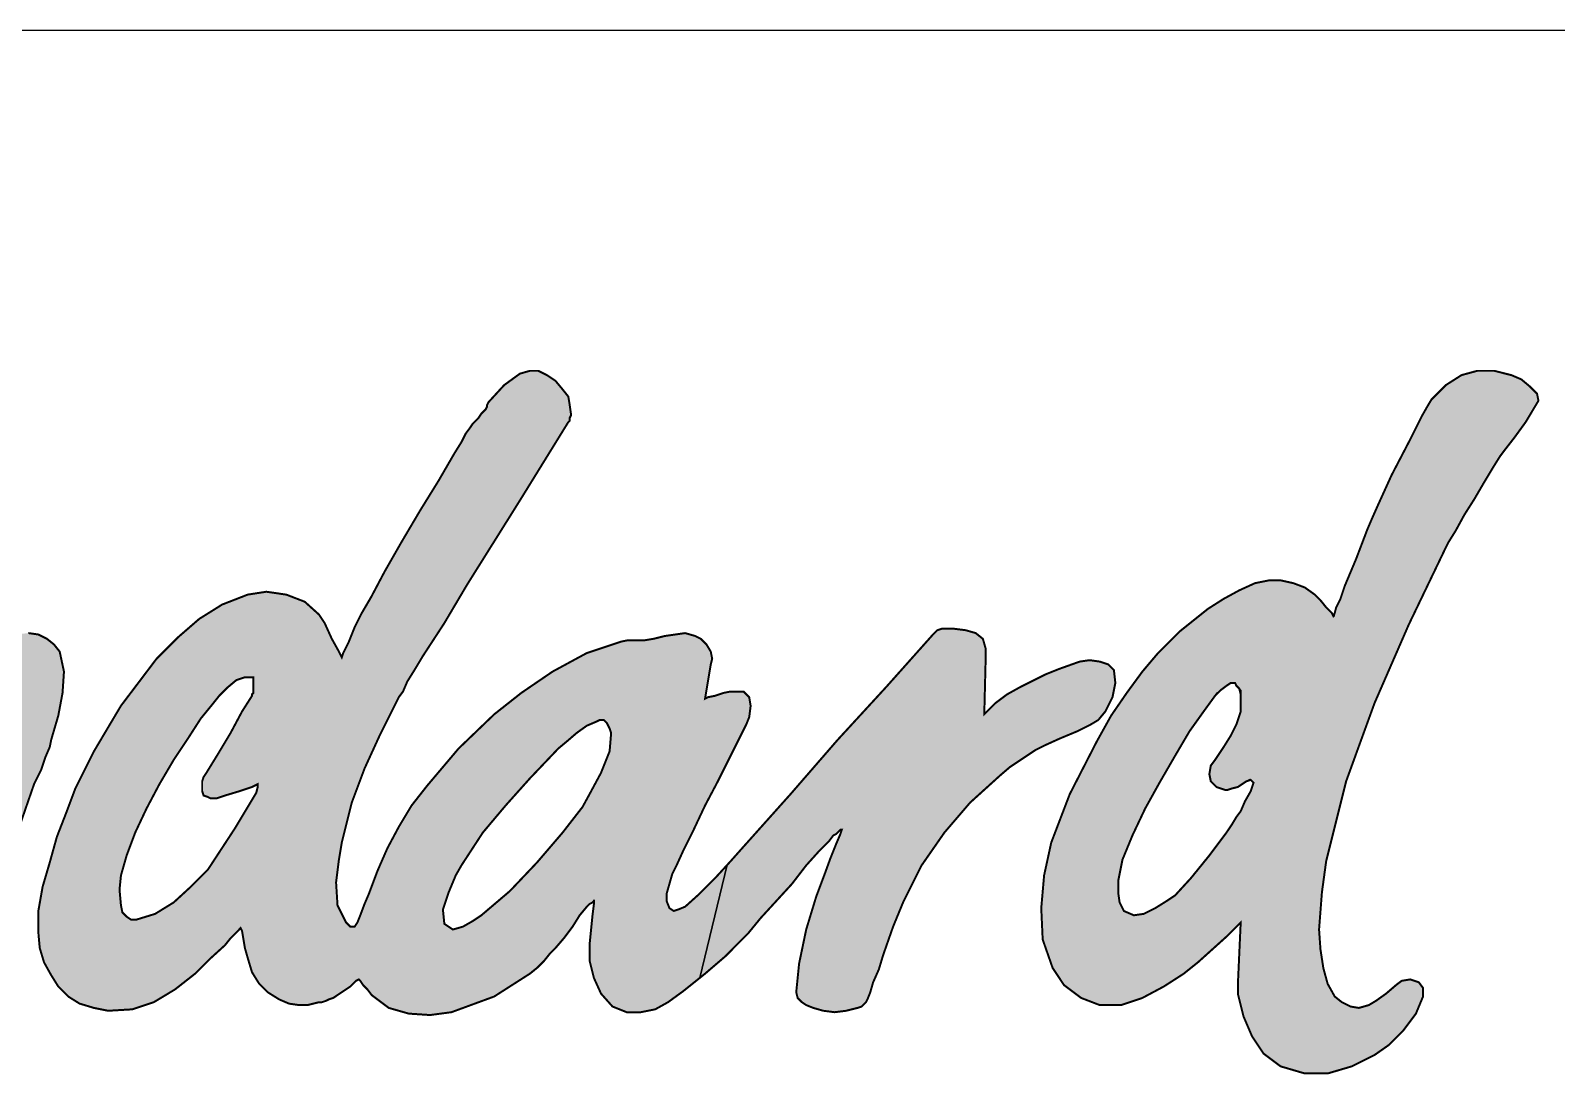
# Model space of a CAD drawing. Extents: x -9638 to -5438, y -3307 to 2633.
# Drawn here: x -8003.5 to -7679.7, y -2428.6 to -2207.2 of the extents above; entities that cross this region are included whole.
import ezdxf

# ---------------------------------------------------------------- set-up
doc = ezdxf.new("R2010")
doc.units = 0
doc.header["$LTSCALE"] = 45
doc.header["$MEASUREMENT"] = 0
doc.layers.get('0').update_dxf_attribs({"linetype": 'CONTINUOUS'})
doc.layers.add('CAMADA_1', color=7, linetype='CONTINUOUS')
doc.layers.add('FINA', color=7, linetype='CONTINUOUS')

msp = doc.modelspace()

# ---------------------------------------------------------------- hatches: boundary and pattern name
at = {"linetype": 'CONTINUOUS'}
h = msp.add_hatch(color=5, dxfattribs=at)
h.paths.add_polyline_path([(-7804.14, -2370.989), (-7797.791, -2365.245), (-7795.675, -2363.431), (-7792.954, -2361.617), (-7790.233, -2359.803), (-7788.419, -2358.896), (-7785.094, -2357.384), (-7781.465, -2355.873), (-7778.442, -2354.361), (-7776.931, -2353.455), (-7775.419, -2351.64), (-7773.908, -2348.617), (-7773.303, -2345.593), (-7773.605, -2342.873), (-7774.814, -2341.664), (-7776.628, -2341.059), (-7778.745, -2340.756), (-7780.861, -2341.059), (-7785.094, -2342.57), (-7788.117, -2343.78), (-7790.535, -2344.989), (-7793.558, -2346.501), (-7796.28, -2348.013), (-7798.698, -2349.826), (-7799.605, -2350.733), (-7800.21, -2351.338), (-7800.814, -2351.943), (-7801.117, -2352.246), (-7800.814, -2340.153), (-7800.814, -2339.85), (-7800.814, -2339.245), (-7800.814, -2338.943), (-7800.814, -2338.338), (-7801.419, -2336.222), (-7802.931, -2335.013), (-7805.047, -2334.408), (-7807.466, -2334.106), (-7808.372, -2334.106), (-7809.28, -2334.106), (-7810.186, -2334.106), (-7811.093, -2334.408), (-7812.001, -2335.315), (-7821.977, -2346.501), (-7832.256, -2357.686), (-7842.233, -2369.176), (-7852.512, -2380.664), (-7854.93, -2383.384), (-7855.644, -2384.163), (-7861.498, -2408.169), (-7860.372, -2407.268), (-7856.14, -2403.641), (-7853.419, -2400.919), (-7851.302, -2398.803), (-7848.582, -2395.477), (-7845.256, -2391.849), (-7841.931, -2388.221), (-7838.908, -2384.292), (-7836.186, -2381.268), (-7834.07, -2379.152), (-7833.163, -2377.943), (-7832.559, -2377.641), (-7831.954, -2377.035), (-7831.652, -2376.733), (-7831.349, -2376.733), (-7831.652, -2377.641), (-7832.559, -2379.757), (-7833.768, -2382.78), (-7834.977, -2386.105), (-7836.791, -2390.943), (-7838.908, -2397.896), (-7840.419, -2405.152), (-7841.023, -2411.198), (-7840.722, -2412.407), (-7839.814, -2413.315), (-7838.908, -2413.919), (-7837.396, -2414.524), (-7835.28, -2415.128), (-7832.861, -2415.431), (-7830.443, -2415.128), (-7828.023, -2414.524), (-7827.116, -2414.221), (-7826.815, -2413.919), (-7826.21, -2413.315), (-7825.907, -2412.71), (-7825.303, -2411.198), (-7824.698, -2409.082), (-7823.489, -2406.361), (-7822.582, -2403.338), (-7820.465, -2397.291), (-7818.35, -2392.152), (-7814.419, -2384.292), (-7809.582, -2377.338)])
h.paths.add_polyline_path([(-7864.907, -2380.966), (-7862.79, -2376.733), (-7860.372, -2371.594), (-7857.652, -2366.454), (-7855.233, -2361.617), (-7853.116, -2357.384), (-7851.605, -2354.361), (-7851, -2352.849), (-7850.698, -2350.432), (-7851, -2348.617), (-7852.209, -2347.408), (-7854.93, -2347.408), (-7856.442, -2347.71), (-7858.256, -2348.315), (-7859.767, -2348.617), (-7860.372, -2348.92), (-7859.163, -2341.664), (-7858.861, -2340.455), (-7859.163, -2338.943), (-7860.07, -2337.431), (-7861.279, -2336.222), (-7862.489, -2335.617), (-7864.605, -2335.013), (-7866.721, -2335.315), (-7868.837, -2335.617), (-7871.256, -2336.222), (-7873.07, -2336.524), (-7874.884, -2336.524), (-7876.698, -2336.524), (-7878.21, -2336.827), (-7885.465, -2339.245), (-7892.721, -2343.176), (-7899.372, -2347.71), (-7905.117, -2352.246), (-7912.674, -2359.5), (-7919.325, -2367.362), (-7922.651, -2371.594), (-7925.372, -2376.129), (-7927.791, -2380.664), (-7929.907, -2385.501), (-7930.814, -2387.919), (-7931.72, -2390.338), (-7932.628, -2392.454), (-7933.535, -2394.873), (-7934.14, -2396.385), (-7934.744, -2397.291), (-7935.651, -2397.291), (-7936.559, -2396.385), (-7938.372, -2392.757), (-7938.674, -2387.919), (-7938.069, -2383.082), (-7937.465, -2379.455), (-7935.349, -2370.989), (-7932.628, -2363.733), (-7929.303, -2356.477), (-7925.372, -2348.617), (-7924.465, -2347.408), (-7923.558, -2345.292), (-7922.047, -2342.873), (-7920.233, -2339.85), (-7915.698, -2332.896), (-7910.861, -2324.734), (-7899.674, -2306.896), (-7889.395, -2290.269), (-7889.093, -2289.966), (-7889.093, -2289.665), (-7889.093, -2289.361), (-7888.791, -2288.757), (-7889.093, -2286.641), (-7889.395, -2284.827), (-7890.604, -2283.315), (-7892.117, -2281.501), (-7893.93, -2280.292), (-7895.744, -2279.385), (-7897.558, -2279.385), (-7899.674, -2279.99), (-7903, -2282.408), (-7906.325, -2286.036), (-7906.628, -2286.641), (-7906.628, -2286.943), (-7906.931, -2287.548), (-7907.232, -2287.851), (-7907.837, -2288.455), (-7908.442, -2289.361), (-7909.046, -2289.966), (-7909.651, -2290.571), (-7910.256, -2291.478), (-7911.163, -2292.688), (-7912.07, -2294.501), (-7913.581, -2296.92), (-7916.907, -2302.664), (-7920.837, -2309.013), (-7924.767, -2315.664), (-7928.395, -2322.013), (-7931.116, -2327.152), (-7933.232, -2330.78), (-7934.744, -2333.803), (-7935.953, -2336.827), (-7937.163, -2339.245), (-7937.465, -2340.153), (-7938.069, -2338.943), (-7939.582, -2336.222), (-7941.093, -2332.896), (-7942.302, -2331.083), (-7945.325, -2328.362), (-7949.256, -2326.85), (-7953.489, -2326.245), (-7957.418, -2326.85), (-7962.86, -2328.966), (-7967.697, -2331.99), (-7972.233, -2335.919), (-7976.767, -2340.455), (-7984.325, -2350.432), (-7990.069, -2360.106), (-7991.883, -2363.733), (-7994, -2367.966), (-7995.814, -2372.803), (-7997.929, -2378.245), (-7999.441, -2383.687), (-8000.953, -2388.826), (-8001.86, -2393.966), (-8001.86, -2398.501), (-8001.558, -2401.826), (-8000.651, -2404.85), (-7999.139, -2407.57), (-7997.627, -2409.989), (-7995.511, -2412.105), (-7993.092, -2413.617), (-7990.069, -2414.524), (-7987.046, -2415.128), (-7981.907, -2414.826), (-7977.372, -2413.315), (-7972.837, -2410.593), (-7968.604, -2407.268), (-7965.581, -2404.245), (-7962.255, -2401.222), (-7961.046, -2399.71), (-7959.836, -2398.501), (-7959.232, -2397.896), (-7958.93, -2397.594), (-7958.627, -2398.198), (-7958.326, -2400.012), (-7958.023, -2401.826), (-7957.418, -2403.942), (-7956.512, -2406.965), (-7954.999, -2409.384), (-7953.186, -2411.198), (-7950.767, -2412.71), (-7948.651, -2413.617), (-7946.535, -2413.919), (-7944.721, -2413.919), (-7942.302, -2413.315), (-7941.697, -2413.315), (-7940.79, -2413.012), (-7940.186, -2412.71), (-7939.279, -2412.407), (-7937.465, -2411.198), (-7935.651, -2409.989), (-7934.442, -2408.779), (-7933.837, -2408.478), (-7933.535, -2408.779), (-7932.93, -2409.687), (-7932.023, -2410.593), (-7931.116, -2411.803), (-7927.489, -2414.524), (-7923.256, -2415.733), (-7918.721, -2416.035), (-7914.186, -2415.431), (-7905.117, -2412.105), (-7897.558, -2407.268), (-7896.047, -2406.058), (-7894.535, -2404.547), (-7893.326, -2403.036), (-7892.117, -2401.826), (-7890.302, -2399.71), (-7888.488, -2397.291), (-7886.978, -2394.873), (-7885.465, -2393.058), (-7884.861, -2392.454), (-7884.256, -2392.152), (-7883.954, -2391.849), (-7883.954, -2392.454), (-7884.256, -2394.873), (-7884.558, -2397.896), (-7884.861, -2400.919), (-7884.861, -2404.547), (-7883.954, -2408.175), (-7882.442, -2411.501), (-7880.024, -2414.221), (-7877, -2415.431), (-7873.977, -2415.431), (-7870.954, -2414.826), (-7868.233, -2413.315), (-7864.907, -2410.896), (-7861.498, -2408.169), (-7855.644, -2384.163), (-7858.256, -2387.012), (-7861.581, -2390.338), (-7864.605, -2393.058), (-7866.117, -2393.664), (-7867.023, -2393.966), (-7867.931, -2393.361), (-7868.535, -2391.849), (-7868.535, -2390.338), (-7867.931, -2388.221), (-7867.326, -2386.105), (-7866.419, -2384.292)])
h.paths.add_polyline_path([(-7886.372, -2371.896), (-7890.604, -2377.338), (-7896.047, -2383.687), (-7901.791, -2389.734), (-7907.837, -2394.873), (-7909.651, -2396.082), (-7911.767, -2397.291), (-7913.884, -2397.896), (-7915.698, -2396.687), (-7916, -2393.664), (-7914.79, -2390.035), (-7913.279, -2386.408), (-7912.07, -2384.292), (-7907.534, -2377.338), (-7902.697, -2371.594), (-7897.558, -2365.85), (-7891.512, -2359.5), (-7889.698, -2357.989), (-7887.581, -2356.175), (-7885.465, -2354.663), (-7883.349, -2353.757), (-7882.744, -2353.455), (-7882.442, -2353.455), (-7881.837, -2353.455), (-7881.534, -2353.757), (-7881.233, -2354.059), (-7880.628, -2355.269), (-7880.305, -2356.235), (-7880.628, -2360.106), (-7882.442, -2364.64), (-7884.558, -2368.57)], flags=16)
h.paths.add_polyline_path([(-7955.302, -2367.664), (-7955.604, -2368.873), (-7960.14, -2376.431), (-7965.883, -2385.198), (-7969.511, -2388.826), (-7973.139, -2392.152), (-7977.07, -2394.571), (-7980.999, -2395.78), (-7982.209, -2395.78), (-7983.116, -2395.175), (-7984.023, -2394.268), (-7984.325, -2392.757), (-7984.628, -2389.431), (-7984.325, -2386.408), (-7983.116, -2382.175), (-7981.302, -2377.338), (-7978.883, -2372.199), (-7976.162, -2367.059), (-7973.139, -2361.919), (-7970.116, -2357.384), (-7967.395, -2353.152), (-7964.674, -2349.826), (-7963.465, -2348.315), (-7961.65, -2346.501), (-7959.836, -2344.989), (-7958.023, -2344.385), (-7957.418, -2344.385), (-7956.813, -2344.385), (-7956.512, -2344.385), (-7956.209, -2344.385), (-7956.209, -2344.687), (-7956.209, -2345.292), (-7956.209, -2345.896), (-7956.209, -2346.803), (-7956.209, -2347.106), (-7956.209, -2347.71), (-7956.512, -2348.013), (-7956.512, -2348.315), (-7958.627, -2351.64), (-7961.046, -2356.175), (-7963.767, -2360.71), (-7966.186, -2364.64), (-7966.79, -2365.547), (-7967.092, -2366.454), (-7967.092, -2367.362), (-7967.092, -2368.57), (-7966.79, -2369.477), (-7965.883, -2369.779), (-7965.279, -2370.082), (-7964.069, -2370.082), (-7962.255, -2369.477), (-7959.232, -2368.57), (-7956.512, -2367.664), (-7955.302, -2367.059)], flags=16)
h = msp.add_hatch(color=5, dxfattribs=at)
h.paths.add_polyline_path([(-7711.024, -2333.199), (-7703.466, -2317.478), (-7702.559, -2315.664), (-7701.048, -2313.246), (-7699.234, -2309.919), (-7697.117, -2306.594), (-7695.001, -2302.966), (-7693.187, -2299.943), (-7691.676, -2297.525), (-7690.769, -2296.315), (-7688.653, -2293.594), (-7686.233, -2290.269), (-7684.42, -2287.245), (-7683.513, -2285.734), (-7683.815, -2284.221), (-7685.327, -2282.711), (-7687.141, -2281.198), (-7689.257, -2280.292), (-7692.884, -2279.385), (-7696.513, -2279.385), (-7699.838, -2280.292), (-7703.163, -2282.408), (-7704.675, -2283.92), (-7706.187, -2285.431), (-7707.094, -2286.943), (-7708.303, -2289.06), (-7711.024, -2294.501), (-7714.653, -2301.455), (-7716.164, -2304.78), (-7717.676, -2308.105), (-7718.885, -2310.827), (-7719.792, -2312.943), (-7722.21, -2319.292), (-7724.629, -2325.036), (-7725.536, -2327.757), (-7726.443, -2329.571), (-7726.947, -2331.585), (-7727.349, -2330.78), (-7728.559, -2329.571), (-7729.769, -2328.06), (-7730.978, -2326.85), (-7733.094, -2325.339), (-7735.512, -2324.431), (-7738.234, -2323.826), (-7740.652, -2323.826), (-7743.675, -2324.431), (-7747, -2325.943), (-7750.327, -2327.757), (-7753.652, -2329.873), (-7759.698, -2334.71), (-7764.234, -2339.245), (-7767.559, -2343.176), (-7770.884, -2347.71), (-7774.21, -2352.547), (-7777.234, -2357.989), (-7782.978, -2369.176), (-7786.907, -2379.455), (-7788.419, -2386.408), (-7789.024, -2393.361), (-7788.721, -2400.012), (-7786.605, -2406.058), (-7784.187, -2409.687), (-7780.559, -2412.407), (-7776.628, -2413.919), (-7772.094, -2413.919), (-7767.559, -2412.407), (-7763.024, -2409.989), (-7758.792, -2407.268), (-7755.768, -2404.85), (-7752.745, -2402.128), (-7749.722, -2399.408), (-7748.512, -2398.198), (-7747.605, -2397.291), (-7747, -2396.687), (-7746.699, -2396.385), (-7747.303, -2409.687), (-7747.303, -2410.292), (-7747.303, -2411.501), (-7746.094, -2416.338), (-7744.28, -2420.571), (-7741.862, -2424.199), (-7738.234, -2426.919), (-7733.094, -2428.431), (-7728.256, -2428.431), (-7723.117, -2426.919), (-7718.279, -2424.5), (-7715.256, -2422.385), (-7712.233, -2419.361), (-7709.512, -2415.733), (-7708.001, -2412.105), (-7708.001, -2410.292), (-7708.908, -2409.082), (-7710.722, -2408.478), (-7712.536, -2408.779), (-7713.745, -2409.687), (-7715.862, -2411.501), (-7717.978, -2413.012), (-7719.489, -2413.919), (-7721.606, -2414.524), (-7723.419, -2414.221), (-7725.233, -2413.315), (-7726.746, -2412.105), (-7728.256, -2409.384), (-7729.164, -2406.058), (-7729.769, -2402.128), (-7730.07, -2397.896), (-7729.466, -2390.035), (-7728.559, -2383.384), (-7724.326, -2366.454), (-7718.279, -2349.826)])
h.paths.add_polyline_path([(-7746.699, -2350.129), (-7746.699, -2351.64), (-7747.605, -2354.361), (-7748.814, -2356.78), (-7750.327, -2359.199), (-7752.141, -2361.919), (-7753.047, -2363.129), (-7753.35, -2364.942), (-7753.047, -2366.454), (-7751.838, -2367.664), (-7750.931, -2367.966), (-7750.024, -2368.268), (-7749.419, -2368.268), (-7748.512, -2367.966), (-7747.303, -2367.664), (-7746.396, -2367.059), (-7744.764, -2365.97), (-7743.977, -2366.756), (-7744.582, -2368.57), (-7745.791, -2370.687), (-7746.699, -2372.803), (-7747.605, -2374.012), (-7748.512, -2375.524), (-7749.722, -2377.338), (-7751.535, -2379.757), (-7753.35, -2382.175), (-7757.28, -2387.012), (-7760.605, -2390.64), (-7762.42, -2391.849), (-7764.838, -2393.361), (-7767.257, -2394.571), (-7769.373, -2394.873), (-7771.489, -2393.966), (-7772.396, -2392.152), (-7772.698, -2390.035), (-7772.698, -2387.617), (-7771.791, -2383.082), (-7769.675, -2377.943), (-7766.954, -2372.199), (-7763.931, -2366.756), (-7760.605, -2361.013), (-7757.582, -2355.873), (-7754.559, -2351.64), (-7751.659, -2347.652), (-7748.915, -2345.593), (-7747.908, -2345.593), (-7747.605, -2346.199), (-7746.699, -2347.105)], flags=16)
h = msp.add_hatch(color=5, dxfattribs=at)
h.paths.add_polyline_path([(-8086.813, -2348.315), (-8086.51, -2346.501), (-8087.115, -2345.292), (-8088.023, -2344.687), (-8090.441, -2344.687), (-8091.046, -2344.989), (-8091.347, -2344.989), (-8093.766, -2346.199), (-8095.278, -2346.803), (-8096.487, -2346.803), (-8097.092, -2345.593), (-8097.092, -2344.989), (-8097.092, -2344.385), (-8097.092, -2343.478), (-8096.789, -2342.873), (-8097.395, -2340.756), (-8098.906, -2338.64), (-8101.022, -2337.129), (-8103.138, -2335.919), (-8104.953, -2335.315), (-8106.465, -2335.013), (-8108.278, -2335.013), (-8109.79, -2335.013), (-8113.115, -2335.617), (-8118.558, -2336.827), (-8124.604, -2338.338), (-8130.348, -2339.547), (-8132.464, -2339.85), (-8135.185, -2340.455), (-8138.208, -2340.756), (-8140.929, -2340.756), (-8148.184, -2340.756), (-8155.742, -2340.756), (-8159.069, -2340.756), (-8161.789, -2340.756), (-8163.603, -2340.756), (-8164.208, -2340.756), (-8163.906, -2340.153), (-8163.301, -2338.338), (-8162.696, -2335.919), (-8161.487, -2333.501), (-8159.975, -2330.477), (-8157.557, -2325.64), (-8154.533, -2320.199), (-8151.813, -2315.361), (-8150.301, -2312.338), (-8148.487, -2309.013), (-8146.976, -2305.687), (-8145.464, -2302.362), (-8144.254, -2299.641), (-8144.254, -2297.525), (-8145.464, -2296.315), (-8148.184, -2295.408), (-8150.604, -2295.106), (-8154.836, -2295.106), (-8156.952, -2295.106), (-8159.069, -2295.106), (-8160.278, -2295.408), (-8161.185, -2295.408), (-8163.301, -2296.315), (-8164.812, -2298.129), (-8166.324, -2300.245), (-8167.835, -2303.268), (-8169.952, -2307.804), (-8172.673, -2313.547), (-8175.696, -2319.896), (-8178.417, -2326.245), (-8181.138, -2332.292), (-8183.254, -2337.129), (-8184.161, -2338.943), (-8184.766, -2340.455), (-8185.37, -2341.362), (-8185.37, -2341.664), (-8185.976, -2341.664), (-8187.487, -2341.664), (-8189.603, -2341.966), (-8192.324, -2341.966), (-8198.673, -2342.57), (-8204.719, -2342.873), (-8208.65, -2343.478), (-8214.393, -2344.385), (-8217.416, -2344.989), (-8220.138, -2345.593), (-8222.255, -2345.896), (-8223.464, -2346.501), (-8224.37, -2347.71), (-8224.672, -2349.826), (-8224.37, -2352.246), (-8224.068, -2354.361), (-8222.557, -2357.686), (-8220.743, -2361.617), (-8218.022, -2364.64), (-8214.999, -2366.454), (-8213.487, -2366.454), (-8212.882, -2366.152), (-8211.976, -2365.547), (-8209.254, -2363.129), (-8207.138, -2361.013), (-8205.626, -2359.803), (-8203.208, -2358.896), (-8201.092, -2358.594), (-8198.673, -2358.292), (-8196.557, -2358.292), (-8194.44, -2358.292), (-8193.486, -2358.928), (-8194.44, -2361.315), (-8195.649, -2364.036), (-8197.161, -2367.059), (-8200.486, -2374.618), (-8204.115, -2383.384), (-8205.929, -2387.919), (-8207.44, -2392.757), (-8208.347, -2394.571), (-8208.65, -2396.082), (-8209.254, -2397.291), (-8209.254, -2397.594), (-8210.766, -2396.083), (-8210.766, -2395.477), (-8211.068, -2395.175), (-8211.976, -2394.268), (-8213.487, -2393.058), (-8214.999, -2392.454), (-8216.51, -2393.058), (-8217.114, -2393.966), (-8217.719, -2395.175), (-8218.022, -2396.082), (-8218.022, -2396.989), (-8218.626, -2402.431), (-8218.929, -2408.779), (-8218.626, -2415.128), (-8217.719, -2419.966), (-8216.812, -2422.082), (-8215.301, -2423.291), (-8213.487, -2423.594), (-8211.068, -2423.594), (-8209.254, -2423.291), (-8207.742, -2422.687), (-8206.533, -2421.78), (-8205.323, -2420.268), (-8202.906, -2416.64), (-8200.486, -2413.012), (-8198.37, -2409.082), (-8196.254, -2405.152), (-8195.046, -2403.036), (-8193.836, -2400.314), (-8192.324, -2396.989), (-8190.51, -2393.361), (-8186.579, -2385.501), (-8182.65, -2377.035), (-8179.022, -2369.176), (-8175.999, -2362.827), (-8174.789, -2360.106), (-8173.883, -2358.292), (-8173.086, -2356.302), (-8169.65, -2355.873), (-8166.022, -2355.269), (-8161.789, -2354.663), (-8156.045, -2353.757), (-8151.208, -2353.455), (-8147.58, -2352.849), (-8146.371, -2352.849), (-8146.976, -2353.455), (-8148.184, -2354.966), (-8150.301, -2357.082), (-8153.022, -2359.803), (-8159.069, -2366.152), (-8164.812, -2372.501), (-8170.254, -2378.849), (-8174.185, -2385.198), (-8175.999, -2388.221), (-8177.208, -2391.548), (-8178.115, -2395.175), (-8178.417, -2399.105), (-8178.115, -2403.942), (-8176.603, -2408.478), (-8173.883, -2412.105), (-8169.952, -2414.524), (-8166.022, -2415.733), (-8161.789, -2416.035), (-8157.557, -2415.431), (-8153.324, -2413.919), (-8144.859, -2409.989), (-8137.603, -2404.85), (-8134.58, -2402.128), (-8131.86, -2399.408), (-8130.651, -2398.501), (-8129.743, -2397.594), (-8129.138, -2396.989), (-8128.836, -2396.687), (-8129.138, -2397.896), (-8129.743, -2400.919), (-8130.348, -2404.547), (-8130.952, -2407.873), (-8130.952, -2411.501), (-8129.743, -2414.524), (-8127.324, -2416.64), (-8123.697, -2417.547), (-8120.068, -2417.547), (-8116.441, -2416.64), (-8113.115, -2415.128), (-8109.79, -2413.012), (-8103.743, -2407.873), (-8098.301, -2402.431), (-8094.674, -2398.198), (-8090.139, -2392.757), (-8085.604, -2387.315), (-8081.673, -2382.175), (-8077.441, -2376.431), (-8073.511, -2371.291), (-8071.697, -2368.873), (-8070.488, -2367.059), (-8069.039, -2365.129), (-8069.58, -2366.756), (-8069.883, -2368.268), (-8070.488, -2370.082), (-8071.697, -2374.618), (-8072.906, -2378.849), (-8074.116, -2384.594), (-8074.72, -2390.943), (-8074.417, -2397.291), (-8072.906, -2403.036), (-8071.697, -2405.152), (-8069.883, -2406.664), (-8068.069, -2407.268), (-8065.952, -2407.57), (-8061.115, -2406.361), (-8056.58, -2403.641), (-8052.953, -2400.617), (-8049.022, -2396.687), (-8045.395, -2393.058), (-8042.371, -2389.734), (-8036.023, -2382.175), (-8028.767, -2373.408), (-8025.441, -2369.477), (-8023.022, -2366.454), (-8021.208, -2364.338), (-8020.604, -2363.431), (-8020.604, -2364.338), (-8020.907, -2365.547), (-8021.813, -2368.57), (-8023.022, -2372.501), (-8024.534, -2377.338), (-8027.558, -2387.617), (-8030.278, -2396.687), (-8030.581, -2398.198), (-8030.883, -2400.617), (-8031.488, -2403.641), (-8031.79, -2406.965), (-8032.092, -2410.292), (-8032.394, -2413.617), (-8032.092, -2416.338), (-8031.488, -2418.454), (-8029.674, -2420.571), (-8026.953, -2421.78), (-8024.232, -2421.175), (-8021.813, -2419.361), (-8020.301, -2416.64), (-8019.395, -2413.315), (-8018.488, -2409.687), (-8017.884, -2406.664), (-8017.581, -2405.756), (-8016.976, -2403.942), (-8016.069, -2401.826), (-8014.86, -2398.803), (-8012.139, -2391.548), (-8008.814, -2383.082), (-8005.488, -2374.919), (-8002.768, -2367.059), (-8001.255, -2364.036), (-8000.348, -2361.315), (-7999.441, -2359.199), (-7999.139, -2357.686), (-7997.627, -2352.547), (-7996.721, -2347.71), (-7996.418, -2343.176), (-7997.325, -2338.943), (-7998.535, -2337.431), (-8000.046, -2336.222), (-8001.86, -2335.315), (-8003.976, -2335.013), (-8006.697, -2335.315), (-8009.116, -2336.222), (-8011.534, -2337.733), (-8013.953, -2339.245), (-8014.86, -2340.153), (-8016.674, -2341.966), (-8018.79, -2344.083), (-8020.907, -2346.199), (-8025.744, -2351.036), (-8029.069, -2354.663), (-8034.814, -2360.71), (-8041.162, -2367.664), (-8044.185, -2370.687), (-8046.604, -2373.408), (-8049.022, -2375.826), (-8050.534, -2377.338), (-8052.045, -2378.849), (-8053.255, -2380.059), (-8054.464, -2381.269), (-8054.464, -2377.943), (-8054.464, -2377.338), (-8054.464, -2377.035), (-8054.464, -2376.733), (-8054.162, -2376.129), (-8053.255, -2373.408), (-8051.744, -2369.477), (-8049.93, -2364.64), (-8047.813, -2359.5), (-8045.999, -2354.059), (-8044.487, -2348.617), (-8043.279, -2344.083), (-8042.674, -2340.153), (-8043.279, -2336.827), (-8045.093, -2334.106), (-8048.116, -2332.896), (-8051.744, -2332.594), (-8054.464, -2333.199), (-8056.883, -2334.106), (-8058.999, -2335.013), (-8061.115, -2336.524), (-8065.046, -2340.153), (-8068.976, -2344.687), (-8070.185, -2346.199), (-8071.999, -2348.315), (-8074.116, -2351.036), (-8076.232, -2354.059), (-8081.673, -2360.71), (-8087.72, -2368.268), (-8093.766, -2376.129), (-8099.209, -2383.082), (-8101.324, -2386.105), (-8103.441, -2388.826), (-8105.255, -2390.943), (-8106.87, -2393.364), (-8108.882, -2395.78), (-8110.394, -2396.989), (-8112.031, -2397.644), (-8112.778, -2396.154), (-8111.604, -2391.849), (-8109.488, -2387.315), (-8108.278, -2385.198), (-8107.371, -2383.384), (-8106.466, -2381.875), (-8105.859, -2380.664), (-8105.255, -2379.757), (-8104.348, -2378.245), (-8103.138, -2376.129), (-8100.115, -2371.291), (-8096.487, -2365.85), (-8093.162, -2360.106), (-8090.139, -2354.966), (-8088.023, -2350.733)])
h.paths.add_polyline_path([(-8143.65, -2370.385), (-8137.301, -2364.036), (-8129.138, -2357.082), (-8127.929, -2356.477), (-8127.022, -2355.873), (-8125.813, -2355.571), (-8124.604, -2355.269), (-8122.204, -2354.788), (-8120.975, -2356.628), (-8120.975, -2359.5), (-8121.581, -2361.919), (-8122.79, -2364.64), (-8124.301, -2367.362), (-8127.324, -2372.199), (-8129.441, -2375.524), (-8133.674, -2381.268), (-8139.115, -2387.617), (-8145.464, -2393.361), (-8151.813, -2397.291), (-8153.929, -2397.896), (-8156.045, -2398.198), (-8157.557, -2397.594), (-8158.464, -2395.78), (-8158.464, -2393.361), (-8157.859, -2391.245), (-8156.65, -2388.826), (-8155.138, -2386.408), (-8149.394, -2377.641)], flags=16)

# ---------------------------------------------------------------- linework, layer by layer
at = {"color": 5, "linetype": 'CONTINUOUS'}
for points in [[(-7864.907, -2380.966), (-7862.79, -2376.733), (-7860.372, -2371.594), (-7857.652, -2366.454), (-7855.233, -2361.617), (-7853.116, -2357.384), (-7851.605, -2354.361), (-7851, -2352.849), (-7850.698, -2350.432), (-7851, -2348.617), (-7852.209, -2347.408), (-7854.93, -2347.408), (-7856.442, -2347.71), (-7858.256, -2348.315), (-7859.767, -2348.617), (-7860.372, -2348.92), (-7859.163, -2341.664), (-7858.861, -2340.455), (-7859.163, -2338.943), (-7860.07, -2337.431), (-7861.279, -2336.222), (-7862.489, -2335.617), (-7864.605, -2335.013), (-7866.721, -2335.315), (-7868.837, -2335.617), (-7871.256, -2336.222), (-7873.07, -2336.524), (-7874.884, -2336.524), (-7876.698, -2336.524), (-7878.21, -2336.827), (-7885.465, -2339.245), (-7892.721, -2343.176), (-7899.372, -2347.71), (-7905.117, -2352.246), (-7912.674, -2359.5), (-7919.325, -2367.362), (-7922.651, -2371.594), (-7925.372, -2376.129), (-7927.791, -2380.664), (-7929.907, -2385.501), (-7930.814, -2387.919), (-7931.72, -2390.338), (-7932.628, -2392.454), (-7933.535, -2394.873), (-7934.14, -2396.385), (-7934.744, -2397.291), (-7935.651, -2397.291), (-7936.559, -2396.385), (-7938.372, -2392.757), (-7938.674, -2387.919), (-7938.069, -2383.082), (-7937.465, -2379.455), (-7935.349, -2370.989), (-7932.628, -2363.733), (-7929.303, -2356.477), (-7925.372, -2348.617), (-7924.465, -2347.408), (-7923.558, -2345.292), (-7922.047, -2342.873), (-7920.233, -2339.85), (-7915.698, -2332.896), (-7910.861, -2324.734), (-7899.674, -2306.896), (-7889.395, -2290.269), (-7889.093, -2289.966), (-7889.093, -2289.665), (-7889.093, -2289.361), (-7888.791, -2288.757), (-7889.093, -2286.641), (-7889.395, -2284.827), (-7890.604, -2283.315), (-7892.117, -2281.501), (-7893.93, -2280.292), (-7895.744, -2279.385), (-7897.558, -2279.385), (-7899.674, -2279.99), (-7903, -2282.408), (-7906.325, -2286.036), (-7906.628, -2286.641), (-7906.628, -2286.943), (-7906.931, -2287.548), (-7907.232, -2287.851), (-7907.837, -2288.455), (-7908.442, -2289.361), (-7909.046, -2289.966), (-7909.651, -2290.571), (-7910.256, -2291.478), (-7911.163, -2292.688), (-7912.07, -2294.501), (-7913.581, -2296.92), (-7916.907, -2302.664), (-7920.837, -2309.013), (-7924.767, -2315.664), (-7928.395, -2322.013), (-7931.116, -2327.152), (-7933.232, -2330.78), (-7934.744, -2333.803), (-7935.953, -2336.827), (-7937.163, -2339.245), (-7937.465, -2340.153), (-7938.069, -2338.943), (-7939.582, -2336.222), (-7941.093, -2332.896), (-7942.302, -2331.083), (-7945.325, -2328.362), (-7949.256, -2326.85), (-7953.489, -2326.245), (-7957.418, -2326.85), (-7962.86, -2328.966), (-7967.697, -2331.99), (-7972.233, -2335.919), (-7976.767, -2340.455), (-7984.325, -2350.432), (-7990.069, -2360.106), (-7991.883, -2363.733), (-7994, -2367.966), (-7995.814, -2372.803), (-7997.929, -2378.245), (-7999.441, -2383.687), (-8000.953, -2388.826), (-8001.86, -2393.966), (-8001.86, -2398.501), (-8001.558, -2401.826), (-8000.651, -2404.85), (-7999.139, -2407.57), (-7997.627, -2409.989), (-7995.511, -2412.105), (-7993.092, -2413.617), (-7990.069, -2414.524), (-7987.046, -2415.128), (-7981.907, -2414.826), (-7977.372, -2413.315), (-7972.837, -2410.593), (-7968.604, -2407.268), (-7965.581, -2404.245), (-7962.255, -2401.222), (-7961.046, -2399.71), (-7959.836, -2398.501), (-7959.232, -2397.896), (-7958.93, -2397.594), (-7958.627, -2398.198), (-7958.326, -2400.012), (-7958.023, -2401.826), (-7957.418, -2403.942), (-7956.512, -2406.965), (-7954.999, -2409.384), (-7953.186, -2411.198), (-7950.767, -2412.71), (-7948.651, -2413.617), (-7946.535, -2413.919), (-7944.721, -2413.919), (-7942.302, -2413.315), (-7941.697, -2413.315), (-7940.79, -2413.012), (-7940.186, -2412.71), (-7939.279, -2412.407), (-7937.465, -2411.198), (-7935.651, -2409.989), (-7934.442, -2408.779), (-7933.837, -2408.478), (-7933.535, -2408.779), (-7932.93, -2409.687), (-7932.023, -2410.593), (-7931.116, -2411.803), (-7927.489, -2414.524), (-7923.256, -2415.733), (-7918.721, -2416.035), (-7914.186, -2415.431), (-7905.117, -2412.105), (-7897.558, -2407.268), (-7896.047, -2406.058), (-7894.535, -2404.547), (-7893.326, -2403.036), (-7892.117, -2401.826), (-7890.302, -2399.71), (-7888.488, -2397.291), (-7886.978, -2394.873), (-7885.465, -2393.058), (-7884.861, -2392.454), (-7884.256, -2392.152), (-7883.954, -2391.849), (-7883.954, -2392.454), (-7884.256, -2394.873), (-7884.558, -2397.896), (-7884.861, -2400.919), (-7884.861, -2404.547), (-7883.954, -2408.175), (-7882.442, -2411.501), (-7880.024, -2414.221), (-7877, -2415.431), (-7873.977, -2415.431), (-7870.954, -2414.826), (-7868.233, -2413.315), (-7864.907, -2410.896), (-7861.498, -2408.169), (-7855.644, -2384.163), (-7858.256, -2387.012), (-7861.581, -2390.338), (-7864.605, -2393.058), (-7866.117, -2393.664), (-7867.023, -2393.966), (-7867.931, -2393.361), (-7868.535, -2391.849), (-7868.535, -2390.338), (-7867.931, -2388.221), (-7867.326, -2386.105), (-7866.419, -2384.292)], [(-7711.024, -2333.199), (-7703.466, -2317.478), (-7702.559, -2315.664), (-7701.048, -2313.246), (-7699.234, -2309.919), (-7697.117, -2306.594), (-7695.001, -2302.966), (-7693.187, -2299.943), (-7691.676, -2297.525), (-7690.769, -2296.315), (-7688.653, -2293.594), (-7686.233, -2290.269), (-7684.42, -2287.245), (-7683.513, -2285.734), (-7683.815, -2284.221), (-7685.327, -2282.711), (-7687.141, -2281.198), (-7689.257, -2280.292), (-7692.884, -2279.385), (-7696.513, -2279.385), (-7699.838, -2280.292), (-7703.163, -2282.408), (-7704.675, -2283.92), (-7706.187, -2285.431), (-7707.094, -2286.943), (-7708.303, -2289.06), (-7711.024, -2294.501), (-7714.653, -2301.455), (-7716.164, -2304.78), (-7717.676, -2308.105), (-7718.885, -2310.827), (-7719.792, -2312.943), (-7722.21, -2319.292), (-7724.629, -2325.036), (-7725.536, -2327.757), (-7726.443, -2329.571), (-7726.947, -2331.585), (-7727.349, -2330.78), (-7728.559, -2329.571), (-7729.769, -2328.06), (-7730.978, -2326.85), (-7733.094, -2325.339), (-7735.512, -2324.431), (-7738.234, -2323.826), (-7740.652, -2323.826), (-7743.675, -2324.431), (-7747, -2325.943), (-7750.327, -2327.757), (-7753.652, -2329.873), (-7759.698, -2334.71), (-7764.234, -2339.245), (-7767.559, -2343.176), (-7770.884, -2347.71), (-7774.21, -2352.547), (-7777.234, -2357.989), (-7782.978, -2369.176), (-7786.907, -2379.455), (-7788.419, -2386.408), (-7789.024, -2393.361), (-7788.721, -2400.012), (-7786.605, -2406.058), (-7784.187, -2409.687), (-7780.559, -2412.407), (-7776.628, -2413.919), (-7772.094, -2413.919), (-7767.559, -2412.407), (-7763.024, -2409.989), (-7758.792, -2407.268), (-7755.768, -2404.85), (-7752.745, -2402.128), (-7749.722, -2399.408), (-7748.512, -2398.198), (-7747.605, -2397.291), (-7747, -2396.687), (-7746.699, -2396.385), (-7747.303, -2409.687), (-7747.303, -2410.292), (-7747.303, -2411.501), (-7746.094, -2416.338), (-7744.28, -2420.571), (-7741.862, -2424.199), (-7738.234, -2426.919), (-7733.094, -2428.431), (-7728.256, -2428.431), (-7723.117, -2426.919), (-7718.279, -2424.5), (-7715.256, -2422.385), (-7712.233, -2419.361), (-7709.512, -2415.733), (-7708.001, -2412.105), (-7708.001, -2410.292), (-7708.908, -2409.082), (-7710.722, -2408.478), (-7712.536, -2408.779), (-7713.745, -2409.687), (-7715.862, -2411.501), (-7717.978, -2413.012), (-7719.489, -2413.919), (-7721.606, -2414.524), (-7723.419, -2414.221), (-7725.233, -2413.315), (-7726.746, -2412.105), (-7728.256, -2409.384), (-7729.164, -2406.058), (-7729.769, -2402.128), (-7730.07, -2397.896), (-7729.466, -2390.035), (-7728.559, -2383.384), (-7724.326, -2366.454), (-7718.279, -2349.826)], [(-7804.14, -2370.989), (-7797.791, -2365.245), (-7795.675, -2363.431), (-7792.954, -2361.617), (-7790.233, -2359.803), (-7788.419, -2358.896), (-7785.094, -2357.384), (-7781.465, -2355.873), (-7778.442, -2354.361), (-7776.931, -2353.455), (-7775.419, -2351.64), (-7773.908, -2348.617), (-7773.303, -2345.593), (-7773.605, -2342.873), (-7774.814, -2341.664), (-7776.628, -2341.059), (-7778.745, -2340.756), (-7780.861, -2341.059), (-7785.094, -2342.57), (-7788.117, -2343.78), (-7790.535, -2344.989), (-7793.558, -2346.501), (-7796.28, -2348.013), (-7798.698, -2349.826), (-7799.605, -2350.733), (-7800.21, -2351.338), (-7800.814, -2351.943), (-7801.117, -2352.246), (-7800.814, -2340.153), (-7800.814, -2339.85), (-7800.814, -2339.245), (-7800.814, -2338.943), (-7800.814, -2338.338), (-7801.419, -2336.222), (-7802.931, -2335.013), (-7805.047, -2334.408), (-7807.466, -2334.106), (-7808.372, -2334.106), (-7809.28, -2334.106), (-7810.186, -2334.106), (-7811.093, -2334.408), (-7812.001, -2335.315), (-7821.977, -2346.501), (-7832.256, -2357.686), (-7842.233, -2369.176), (-7852.512, -2380.664), (-7854.93, -2383.384), (-7855.644, -2384.163), (-7861.498, -2408.169), (-7860.372, -2407.268), (-7856.14, -2403.641), (-7853.419, -2400.919), (-7851.302, -2398.803), (-7848.582, -2395.477), (-7845.256, -2391.849), (-7841.931, -2388.221), (-7838.908, -2384.292), (-7836.186, -2381.268), (-7834.07, -2379.152), (-7833.163, -2377.943), (-7832.559, -2377.641), (-7831.954, -2377.035), (-7831.652, -2376.733), (-7831.349, -2376.733), (-7831.652, -2377.641), (-7832.559, -2379.757), (-7833.768, -2382.78), (-7834.977, -2386.105), (-7836.791, -2390.943), (-7838.908, -2397.896), (-7840.419, -2405.152), (-7841.023, -2411.198), (-7840.722, -2412.407), (-7839.814, -2413.315), (-7838.908, -2413.919), (-7837.396, -2414.524), (-7835.28, -2415.128), (-7832.861, -2415.431), (-7830.443, -2415.128), (-7828.023, -2414.524), (-7827.116, -2414.221), (-7826.815, -2413.919), (-7826.21, -2413.315), (-7825.907, -2412.71), (-7825.303, -2411.198), (-7824.698, -2409.082), (-7823.489, -2406.361), (-7822.582, -2403.338), (-7820.465, -2397.291), (-7818.35, -2392.152), (-7814.419, -2384.292), (-7809.582, -2377.338)], [(-7955.302, -2367.664), (-7955.604, -2368.873), (-7960.14, -2376.431), (-7965.883, -2385.198), (-7969.511, -2388.826), (-7973.139, -2392.152), (-7977.07, -2394.571), (-7980.999, -2395.78), (-7982.209, -2395.78), (-7983.116, -2395.175), (-7984.023, -2394.268), (-7984.325, -2392.757), (-7984.628, -2389.431), (-7984.325, -2386.408), (-7983.116, -2382.175), (-7981.302, -2377.338), (-7978.883, -2372.199), (-7976.162, -2367.059), (-7973.139, -2361.919), (-7970.116, -2357.384), (-7967.395, -2353.152), (-7964.674, -2349.826), (-7963.465, -2348.315), (-7961.65, -2346.501), (-7959.836, -2344.989), (-7958.023, -2344.385), (-7957.418, -2344.385), (-7956.813, -2344.385), (-7956.512, -2344.385), (-7956.209, -2344.385), (-7956.209, -2344.687), (-7956.209, -2345.292), (-7956.209, -2345.896), (-7956.209, -2346.803), (-7956.209, -2347.106), (-7956.209, -2347.71), (-7956.512, -2348.013), (-7956.512, -2348.315), (-7958.627, -2351.64), (-7961.046, -2356.175), (-7963.767, -2360.71), (-7966.186, -2364.64), (-7966.79, -2365.547), (-7967.092, -2366.454), (-7967.092, -2367.362), (-7967.092, -2368.57), (-7966.79, -2369.477), (-7965.883, -2369.779), (-7965.279, -2370.082), (-7964.069, -2370.082), (-7962.255, -2369.477), (-7959.232, -2368.57), (-7956.512, -2367.664), (-7955.302, -2367.059)], [(-7746.699, -2350.129), (-7746.699, -2351.64), (-7747.605, -2354.361), (-7748.814, -2356.78), (-7750.327, -2359.199), (-7752.141, -2361.919), (-7753.047, -2363.129), (-7753.35, -2364.942), (-7753.047, -2366.454), (-7751.838, -2367.664), (-7750.931, -2367.966), (-7750.024, -2368.268), (-7749.419, -2368.268), (-7748.512, -2367.966), (-7747.303, -2367.664), (-7746.396, -2367.059), (-7744.764, -2365.97), (-7743.977, -2366.756), (-7744.582, -2368.57), (-7745.791, -2370.687), (-7746.699, -2372.803), (-7747.605, -2374.012), (-7748.512, -2375.524), (-7749.722, -2377.338), (-7751.535, -2379.757), (-7753.35, -2382.175), (-7757.28, -2387.012), (-7760.605, -2390.64), (-7762.42, -2391.849), (-7764.838, -2393.361), (-7767.257, -2394.571), (-7769.373, -2394.873), (-7771.489, -2393.966), (-7772.396, -2392.152), (-7772.698, -2390.035), (-7772.698, -2387.617), (-7771.791, -2383.082), (-7769.675, -2377.943), (-7766.954, -2372.199), (-7763.931, -2366.756), (-7760.605, -2361.013), (-7757.582, -2355.873), (-7754.559, -2351.64), (-7751.659, -2347.652), (-7748.915, -2345.593), (-7747.908, -2345.593), (-7747.605, -2346.199), (-7746.699, -2347.105)], [(-7886.372, -2371.896), (-7890.604, -2377.338), (-7896.047, -2383.687), (-7901.791, -2389.734), (-7907.837, -2394.873), (-7909.651, -2396.082), (-7911.767, -2397.291), (-7913.884, -2397.896), (-7915.698, -2396.687), (-7916, -2393.664), (-7914.79, -2390.035), (-7913.279, -2386.408), (-7912.07, -2384.292), (-7907.534, -2377.338), (-7902.697, -2371.594), (-7897.558, -2365.85), (-7891.512, -2359.5), (-7889.698, -2357.989), (-7887.581, -2356.175), (-7885.465, -2354.663), (-7883.349, -2353.757), (-7882.744, -2353.455), (-7882.442, -2353.455), (-7881.837, -2353.455), (-7881.534, -2353.757), (-7881.233, -2354.059), (-7880.628, -2355.269), (-7880.305, -2356.235), (-7880.628, -2360.106), (-7882.442, -2364.64), (-7884.558, -2368.57)]]:
    msp.add_lwpolyline(points, close=True, dxfattribs=at)
msp.add_lwpolyline([(-8005.488, -2374.919), (-8002.768, -2367.059), (-8001.255, -2364.036), (-8000.348, -2361.315), (-7999.441, -2359.199), (-7999.139, -2357.686), (-7997.627, -2352.547), (-7996.721, -2347.71), (-7996.418, -2343.176), (-7997.325, -2338.943), (-7998.535, -2337.431), (-8000.046, -2336.222), (-8001.86, -2335.315), (-8003.976, -2335.013)], dxfattribs=at)
at = {"layer": 'CAMADA_1', "color": 5, "linetype": 'CONTINUOUS', "const_width": 0.42}
for points in [[(-7801.117, -2352.246), (-7800.814, -2340.153), (-7800.814, -2339.85), (-7800.814, -2339.245), (-7800.814, -2338.943), (-7800.814, -2338.338), (-7801.419, -2336.222), (-7802.931, -2335.013), (-7805.047, -2334.408), (-7807.466, -2334.106), (-7808.372, -2334.106), (-7809.28, -2334.106), (-7810.186, -2334.106), (-7811.093, -2334.408), (-7812.001, -2335.315), (-7821.977, -2346.501), (-7832.256, -2357.686), (-7842.233, -2369.176), (-7852.512, -2380.664), (-7854.93, -2383.384), (-7858.256, -2387.012), (-7861.581, -2390.338), (-7864.605, -2393.058), (-7866.117, -2393.664), (-7867.023, -2393.966), (-7867.931, -2393.361), (-7868.535, -2391.849), (-7868.535, -2390.338), (-7867.931, -2388.221), (-7867.326, -2386.105), (-7866.419, -2384.292), (-7864.907, -2380.966), (-7862.79, -2376.733), (-7860.372, -2371.594), (-7857.652, -2366.454), (-7855.233, -2361.617), (-7853.116, -2357.384), (-7851.605, -2354.361), (-7851, -2352.849), (-7850.698, -2350.432), (-7851, -2348.617), (-7852.209, -2347.408), (-7854.93, -2347.408), (-7856.442, -2347.71), (-7858.256, -2348.315), (-7859.767, -2348.617), (-7860.372, -2348.92), (-7859.163, -2341.664), (-7858.861, -2340.455), (-7859.163, -2338.943), (-7860.07, -2337.431), (-7861.279, -2336.222), (-7862.489, -2335.617), (-7864.605, -2335.013), (-7866.721, -2335.315), (-7868.837, -2335.617), (-7871.256, -2336.222), (-7873.07, -2336.524), (-7874.884, -2336.524), (-7876.698, -2336.524), (-7878.21, -2336.827), (-7885.465, -2339.245), (-7892.721, -2343.176), (-7899.372, -2347.71), (-7905.117, -2352.246), (-7912.674, -2359.5), (-7919.325, -2367.362), (-7922.651, -2371.594), (-7925.372, -2376.129), (-7927.791, -2380.664), (-7929.907, -2385.501), (-7930.814, -2387.919), (-7931.72, -2390.338), (-7932.628, -2392.454), (-7933.535, -2394.873), (-7934.14, -2396.385), (-7934.744, -2397.291), (-7935.651, -2397.291), (-7936.559, -2396.385), (-7938.372, -2392.757), (-7938.674, -2387.919), (-7938.069, -2383.082), (-7937.465, -2379.455), (-7935.349, -2370.989), (-7932.628, -2363.733), (-7929.303, -2356.477), (-7925.372, -2348.617), (-7924.465, -2347.408), (-7923.558, -2345.292), (-7922.047, -2342.873), (-7920.233, -2339.85), (-7915.698, -2332.896), (-7910.861, -2324.734), (-7899.674, -2306.896), (-7889.395, -2290.269), (-7889.093, -2289.966), (-7889.093, -2289.665), (-7889.093, -2289.361), (-7888.791, -2288.757), (-7889.093, -2286.641), (-7889.395, -2284.827), (-7890.604, -2283.315), (-7892.117, -2281.501), (-7893.93, -2280.292), (-7895.744, -2279.385), (-7897.558, -2279.385), (-7899.674, -2279.99), (-7903, -2282.408), (-7906.325, -2286.036), (-7906.628, -2286.641), (-7906.628, -2286.943), (-7906.931, -2287.548), (-7907.232, -2287.851), (-7907.837, -2288.455), (-7908.442, -2289.361), (-7909.046, -2289.966), (-7909.651, -2290.571), (-7910.256, -2291.478), (-7911.163, -2292.688), (-7912.07, -2294.501), (-7913.581, -2296.92), (-7916.907, -2302.664), (-7920.837, -2309.013), (-7924.767, -2315.664), (-7928.395, -2322.013), (-7931.116, -2327.152), (-7933.232, -2330.78), (-7934.744, -2333.803), (-7935.953, -2336.827), (-7937.163, -2339.245), (-7937.465, -2340.153), (-7938.069, -2338.943), (-7939.582, -2336.222), (-7941.093, -2332.896), (-7942.302, -2331.083), (-7945.325, -2328.362), (-7949.256, -2326.85), (-7953.489, -2326.245), (-7957.418, -2326.85), (-7962.86, -2328.966), (-7967.697, -2331.99), (-7972.233, -2335.919), (-7976.767, -2340.455), (-7984.325, -2350.432), (-7990.069, -2360.106), (-7991.883, -2363.733), (-7994, -2367.966), (-7995.814, -2372.803), (-7997.929, -2378.245), (-7999.441, -2383.687), (-8000.953, -2388.826), (-8001.86, -2393.966), (-8001.86, -2398.501), (-8001.558, -2401.826), (-8000.651, -2404.85), (-7999.139, -2407.57), (-7997.627, -2409.989), (-7995.511, -2412.105), (-7993.092, -2413.617), (-7990.069, -2414.524), (-7987.046, -2415.128), (-7981.907, -2414.826), (-7977.372, -2413.315), (-7972.837, -2410.593), (-7968.604, -2407.268), (-7965.581, -2404.245), (-7962.255, -2401.222), (-7961.046, -2399.71), (-7959.836, -2398.501), (-7959.232, -2397.896), (-7958.93, -2397.594), (-7958.627, -2398.198), (-7958.326, -2400.012), (-7958.023, -2401.826), (-7957.418, -2403.942), (-7956.512, -2406.965), (-7954.999, -2409.384), (-7953.186, -2411.198), (-7950.767, -2412.71), (-7948.651, -2413.617), (-7946.535, -2413.919), (-7944.721, -2413.919), (-7942.302, -2413.315), (-7941.697, -2413.315), (-7940.79, -2413.012), (-7940.186, -2412.71), (-7939.279, -2412.407), (-7937.465, -2411.198), (-7935.651, -2409.989), (-7934.442, -2408.779), (-7933.837, -2408.478), (-7933.535, -2408.779), (-7932.93, -2409.687), (-7932.023, -2410.593), (-7931.116, -2411.803), (-7927.489, -2414.524), (-7923.256, -2415.733), (-7918.721, -2416.035), (-7914.186, -2415.431), (-7905.117, -2412.105), (-7897.558, -2407.268), (-7896.047, -2406.058), (-7894.535, -2404.547), (-7893.326, -2403.036), (-7892.117, -2401.826), (-7890.302, -2399.71), (-7888.488, -2397.291), (-7886.978, -2394.873), (-7885.465, -2393.058), (-7884.861, -2392.454), (-7884.256, -2392.152), (-7883.954, -2391.849), (-7883.954, -2391.548), (-7883.954, -2392.454), (-7884.256, -2394.873), (-7884.558, -2397.896), (-7884.861, -2400.919), (-7884.861, -2404.547), (-7883.954, -2408.175), (-7882.442, -2411.501), (-7880.024, -2414.221), (-7877, -2415.431), (-7873.977, -2415.431), (-7870.954, -2414.826), (-7868.233, -2413.315), (-7864.907, -2410.896), (-7860.372, -2407.268), (-7856.14, -2403.641), (-7853.419, -2400.919), (-7851.302, -2398.803), (-7848.582, -2395.477), (-7845.256, -2391.849), (-7841.931, -2388.221), (-7838.908, -2384.292), (-7836.186, -2381.268), (-7834.07, -2379.152), (-7833.163, -2377.943), (-7832.559, -2377.641), (-7831.954, -2377.035), (-7831.652, -2376.733), (-7831.349, -2376.733), (-7831.652, -2377.641), (-7832.559, -2379.757), (-7833.768, -2382.78), (-7834.977, -2386.105), (-7836.791, -2390.943), (-7838.908, -2397.896), (-7840.419, -2405.152), (-7841.023, -2411.198), (-7840.722, -2412.407), (-7839.814, -2413.315), (-7838.908, -2413.919), (-7837.396, -2414.524), (-7835.28, -2415.128), (-7832.861, -2415.431), (-7830.443, -2415.128), (-7828.023, -2414.524), (-7827.116, -2414.221), (-7826.815, -2413.919), (-7826.21, -2413.315), (-7825.907, -2412.71), (-7825.303, -2411.198), (-7824.698, -2409.082), (-7823.489, -2406.361), (-7822.582, -2403.338), (-7820.465, -2397.291), (-7818.35, -2392.152), (-7814.419, -2384.292), (-7809.582, -2377.338), (-7804.14, -2370.989), (-7797.791, -2365.245), (-7795.675, -2363.431), (-7792.954, -2361.617), (-7790.233, -2359.803), (-7788.419, -2358.896), (-7785.094, -2357.384), (-7781.465, -2355.873), (-7778.442, -2354.361), (-7776.931, -2353.455), (-7775.419, -2351.64), (-7773.908, -2348.617), (-7773.303, -2345.593), (-7773.605, -2342.873), (-7774.814, -2341.664), (-7776.628, -2341.059), (-7778.745, -2340.756), (-7780.861, -2341.059), (-7785.094, -2342.57), (-7788.117, -2343.78), (-7790.535, -2344.989), (-7793.558, -2346.501), (-7796.28, -2348.013), (-7798.698, -2349.826), (-7799.605, -2350.733), (-7800.21, -2351.338), (-7800.814, -2351.943), (-7801.117, -2352.246)], [(-7746.699, -2396.385), (-7747.303, -2409.687), (-7747.303, -2410.292), (-7747.303, -2410.593), (-7747.303, -2411.198), (-7747.303, -2411.501), (-7746.094, -2416.338), (-7744.28, -2420.571), (-7741.862, -2424.199), (-7738.234, -2426.919), (-7733.094, -2428.431), (-7728.256, -2428.431), (-7723.117, -2426.919), (-7718.279, -2424.5), (-7715.256, -2422.385), (-7712.233, -2419.361), (-7709.512, -2415.733), (-7708.001, -2412.105), (-7708.001, -2410.292), (-7708.908, -2409.082), (-7710.722, -2408.478), (-7712.536, -2408.779), (-7713.745, -2409.687), (-7715.862, -2411.501), (-7717.978, -2413.012), (-7719.489, -2413.919), (-7721.606, -2414.524), (-7723.419, -2414.221), (-7725.233, -2413.315), (-7726.746, -2412.105), (-7728.256, -2409.384), (-7729.164, -2406.058), (-7729.769, -2402.128), (-7730.07, -2397.896), (-7729.466, -2390.035), (-7728.559, -2383.384), (-7724.326, -2366.454), (-7718.279, -2349.826), (-7711.024, -2333.199), (-7703.466, -2317.478), (-7702.559, -2315.664), (-7701.048, -2313.246), (-7699.234, -2309.919), (-7697.117, -2306.594), (-7695.001, -2302.966), (-7693.187, -2299.943), (-7691.676, -2297.525), (-7690.769, -2296.315), (-7688.653, -2293.594), (-7686.233, -2290.269), (-7684.42, -2287.245), (-7683.513, -2285.734), (-7683.815, -2284.221), (-7685.327, -2282.711), (-7687.141, -2281.198), (-7689.257, -2280.292), (-7692.884, -2279.385), (-7696.513, -2279.385), (-7699.838, -2280.292), (-7703.163, -2282.408), (-7704.675, -2283.92), (-7706.187, -2285.431), (-7707.094, -2286.943), (-7708.303, -2289.06), (-7711.024, -2294.501), (-7714.653, -2301.455), (-7716.164, -2304.78), (-7717.676, -2308.105), (-7718.885, -2310.827), (-7719.792, -2312.943), (-7722.21, -2319.292), (-7724.629, -2325.036), (-7725.536, -2327.757), (-7726.443, -2329.571), (-7726.746, -2330.78), (-7727.047, -2331.385), (-7727.349, -2330.78), (-7728.559, -2329.571), (-7729.769, -2328.06), (-7730.978, -2326.85), (-7733.094, -2325.339), (-7735.512, -2324.431), (-7738.234, -2323.826), (-7740.652, -2323.826), (-7743.675, -2324.431), (-7747, -2325.943), (-7750.327, -2327.757), (-7753.652, -2329.873), (-7759.698, -2334.71), (-7764.234, -2339.245), (-7767.559, -2343.176), (-7770.884, -2347.71), (-7774.21, -2352.547), (-7777.234, -2357.989), (-7782.978, -2369.176), (-7786.907, -2379.455), (-7788.419, -2386.408), (-7789.024, -2393.361), (-7788.721, -2400.012), (-7786.605, -2406.058), (-7784.187, -2409.687), (-7780.559, -2412.407), (-7776.628, -2413.919), (-7772.094, -2413.919), (-7767.559, -2412.407), (-7763.024, -2409.989), (-7758.792, -2407.268), (-7755.768, -2404.85), (-7752.745, -2402.128), (-7749.722, -2399.408), (-7748.512, -2398.198), (-7747.605, -2397.291), (-7747, -2396.687), (-7746.699, -2396.385)], [(-8005.488, -2374.919), (-8002.768, -2367.059), (-8001.255, -2364.036), (-8000.348, -2361.315), (-7999.441, -2359.199), (-7999.139, -2357.686), (-7997.627, -2352.547), (-7996.721, -2347.71), (-7996.418, -2343.176), (-7997.325, -2338.943), (-7998.535, -2337.431), (-8000.046, -2336.222), (-8001.86, -2335.315), (-8003.976, -2335.013)], [(-7955.302, -2367.059), (-7955.302, -2367.664), (-7955.604, -2368.873), (-7960.14, -2376.431), (-7965.883, -2385.198), (-7969.511, -2388.826), (-7973.139, -2392.152), (-7977.07, -2394.571), (-7980.999, -2395.78), (-7982.209, -2395.78), (-7983.116, -2395.175), (-7984.023, -2394.268), (-7984.325, -2392.757), (-7984.628, -2389.431), (-7984.325, -2386.408), (-7983.116, -2382.175), (-7981.302, -2377.338), (-7978.883, -2372.199), (-7976.162, -2367.059), (-7973.139, -2361.919), (-7970.116, -2357.384), (-7967.395, -2353.152), (-7964.674, -2349.826), (-7963.465, -2348.315), (-7961.65, -2346.501), (-7959.836, -2344.989), (-7958.023, -2344.385), (-7957.418, -2344.385), (-7956.813, -2344.385), (-7956.512, -2344.385), (-7956.209, -2344.385), (-7956.209, -2344.687), (-7956.209, -2345.292), (-7956.209, -2345.896), (-7956.209, -2346.803), (-7956.209, -2347.106), (-7956.209, -2347.71), (-7956.512, -2348.013), (-7956.512, -2348.315), (-7958.627, -2351.64), (-7961.046, -2356.175), (-7963.767, -2360.71), (-7966.186, -2364.64), (-7966.79, -2365.547), (-7967.092, -2366.454), (-7967.092, -2367.362), (-7967.092, -2368.57), (-7966.79, -2369.477), (-7965.883, -2369.779), (-7965.279, -2370.082), (-7964.069, -2370.082), (-7962.255, -2369.477), (-7959.232, -2368.57), (-7956.512, -2367.664), (-7955.302, -2367.059)], [(-7748.814, -2345.593), (-7747.908, -2345.593), (-7747.605, -2346.199), (-7747, -2346.803), (-7746.699, -2348.013), (-7746.699, -2350.129), (-7746.699, -2351.64), (-7747.605, -2354.361), (-7748.814, -2356.78), (-7750.327, -2359.199), (-7752.141, -2361.919), (-7753.047, -2363.129), (-7753.35, -2364.942), (-7753.047, -2366.454), (-7751.838, -2367.664), (-7750.931, -2367.966), (-7750.024, -2368.268), (-7749.419, -2368.268), (-7748.512, -2367.966), (-7747.303, -2367.664), (-7746.396, -2367.059), (-7745.489, -2366.454), (-7744.582, -2366.152), (-7743.977, -2366.756), (-7744.582, -2368.57), (-7745.791, -2370.687), (-7746.699, -2372.803), (-7747.605, -2374.012), (-7748.512, -2375.524), (-7749.722, -2377.338), (-7751.535, -2379.757), (-7753.35, -2382.175), (-7757.28, -2387.012), (-7760.605, -2390.64), (-7762.42, -2391.849), (-7764.838, -2393.361), (-7767.257, -2394.571), (-7769.373, -2394.873), (-7771.489, -2393.966), (-7772.396, -2392.152), (-7772.698, -2390.035), (-7772.698, -2387.617), (-7771.791, -2383.082), (-7769.675, -2377.943), (-7766.954, -2372.199), (-7763.931, -2366.756), (-7760.605, -2361.013), (-7757.582, -2355.873), (-7754.559, -2351.64), (-7752.141, -2348.315), (-7751.535, -2347.71), (-7750.931, -2347.106), (-7749.722, -2346.199), (-7748.814, -2345.593)], [(-7883.349, -2353.757), (-7882.744, -2353.455), (-7882.442, -2353.455), (-7881.837, -2353.455), (-7881.534, -2353.757), (-7881.233, -2354.059), (-7880.628, -2355.269), (-7880.325, -2356.175), (-7880.325, -2356.477), (-7880.628, -2360.106), (-7882.442, -2364.64), (-7884.558, -2368.57), (-7886.372, -2371.896), (-7890.604, -2377.338), (-7896.047, -2383.687), (-7901.791, -2389.734), (-7907.837, -2394.873), (-7909.651, -2396.082), (-7911.767, -2397.291), (-7913.884, -2397.896), (-7915.698, -2396.687), (-7916, -2393.664), (-7914.79, -2390.035), (-7913.279, -2386.408), (-7912.07, -2384.292), (-7907.534, -2377.338), (-7902.697, -2371.594), (-7897.558, -2365.85), (-7891.512, -2359.5), (-7889.698, -2357.989), (-7887.581, -2356.175), (-7885.465, -2354.663), (-7883.349, -2353.757)]]:
    msp.add_lwpolyline(points, dxfattribs=at)
at = {"layer": 'FINA'}
msp.add_line((-5538.237, -2207.197), (-9282.237, -2207.197), dxfattribs=at)

doc.saveas('drawing.dxf')
